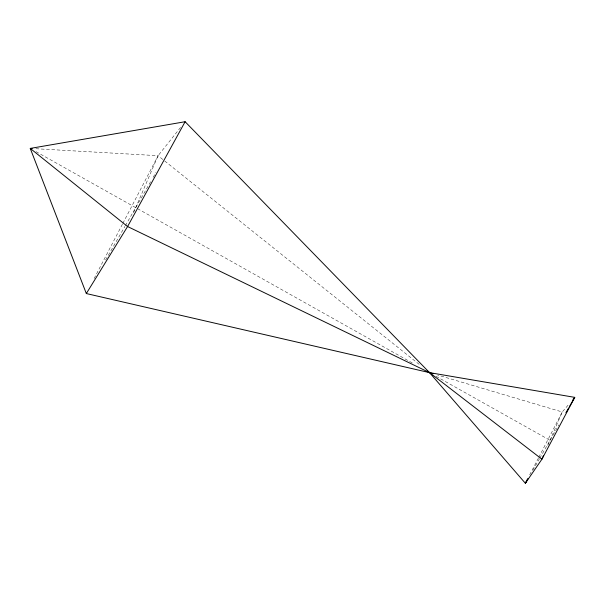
<?xml version="1.0" encoding="UTF-8"?>
<svg xmlns="http://www.w3.org/2000/svg" width="605" height="605" viewBox="0 0 605 605"><rect width="100%" height="100%" fill="white"/><g stroke="black" fill="none" stroke-linecap="round" stroke-linejoin="round"><path stroke-width="0.45" stroke-dasharray="3.02 2.27" d="M133.501 212.794L158.087 155.697L181.001 126.899M547.835 445.469L562.257 411.982L569.396 403.626M529.7 474.887L538.382 458.114M538.813 457.274L562.257 411.982L437.649 375.039M94.153 278.512L122.422 224.205M122.86 223.374L158.087 155.697L163.985 160.416M105.61 260.006L124.895 226.459M125.371 225.642L151.242 180.638M153.125 177.363L155.946 172.455M532.808 470.304L539.335 458.961M539.804 458.151L558.907 424.914M35.892 148.732L158.087 155.697M36.02 151.651L413.88 363.847M436.076 376.31L550.051 440.319M164.726 161.006L420.672 365.556"/><path stroke-width="0.91" d="M543.396 455.769L541.921 459.203L525.359 483.274L429.52 372.627L185.115 121.726L30.25 148.414L86.326 293.554L429.52 372.627L574.75 397.364L541.921 459.203L427.304 370.857M527.53 479.077L525.359 483.274L528.15 478.411M185.115 121.726L127.579 226.527L86.326 293.554M565.894 412.761L568.692 407.899M569.623 406.273L574.75 397.364L572.965 399.451M32.133 148.52L30.25 148.414L127.579 226.527L429.52 372.627L433.135 373.701M427.871 371.704L429.52 372.627"/></g></svg>
